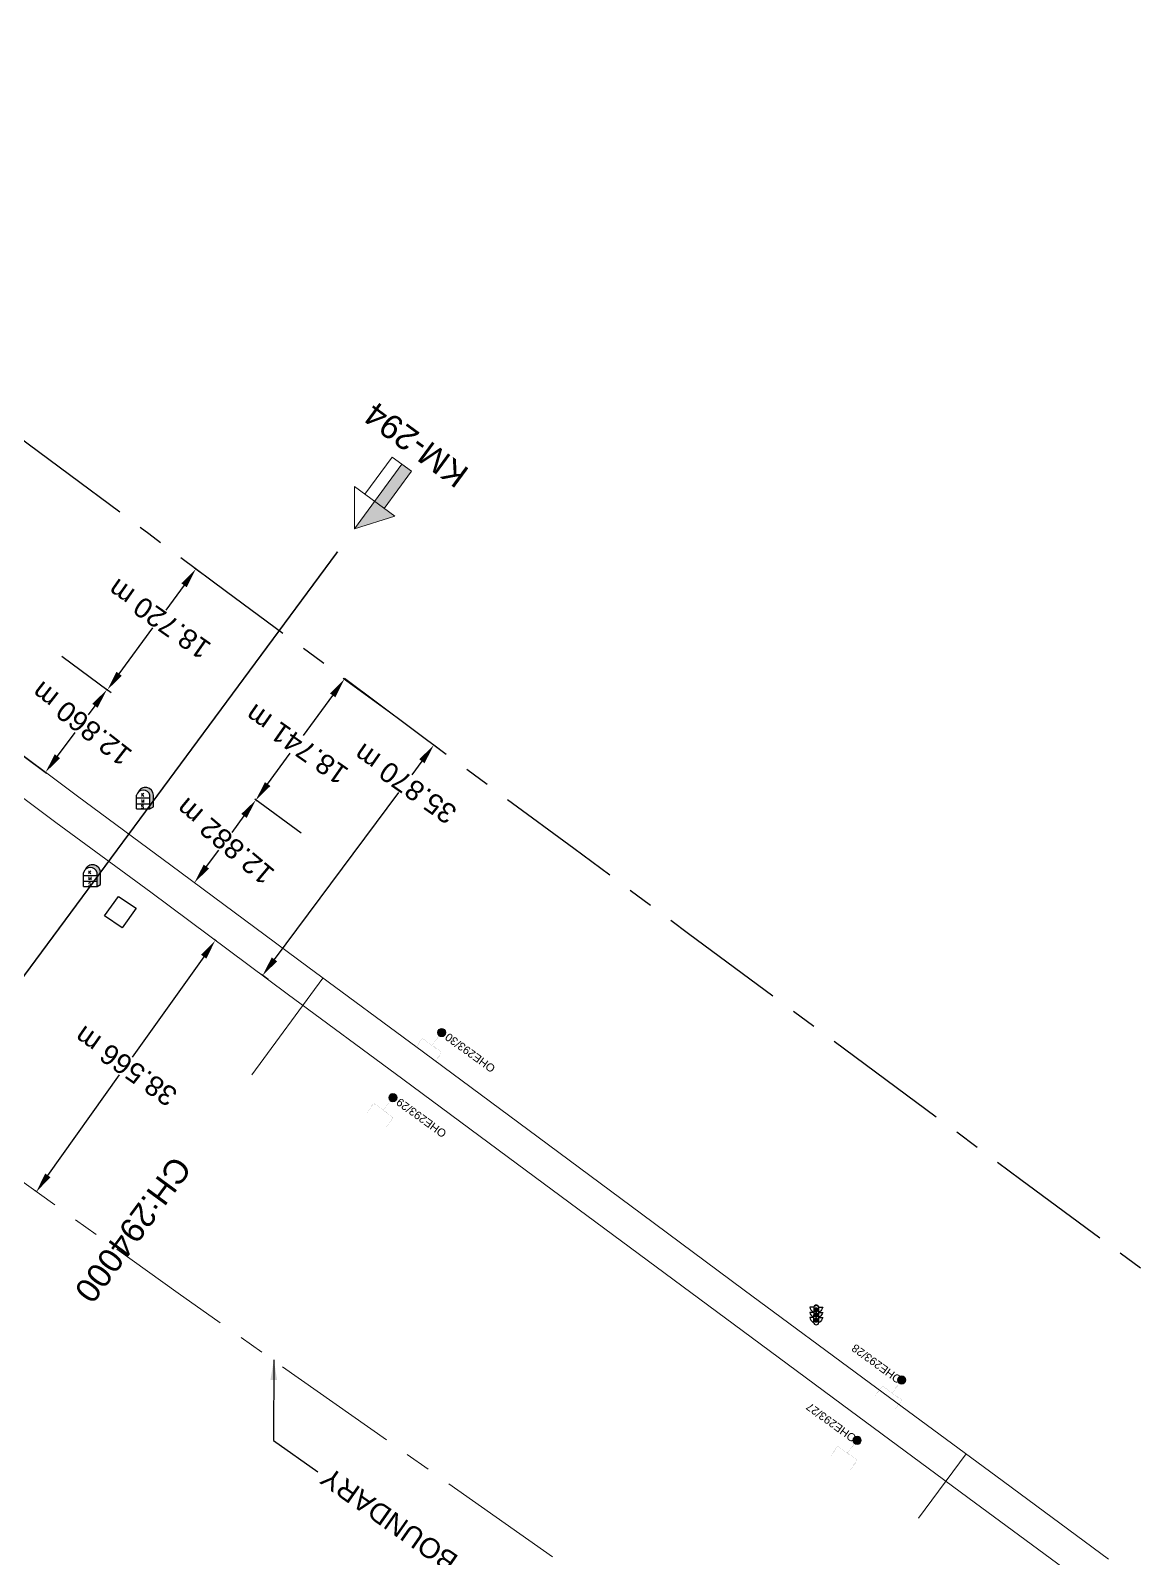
# Model space of a CAD drawing. Header units: metres. Extents: x 646303 to 662875, y 3366650 to 3378730.
# Drawn here: x 649610.1 to 649749.1, y 3376139.9 to 3376330.9 of the extents above; entities that cross this region are included whole.
import ezdxf
from ezdxf.enums import TextEntityAlignment as Align

# ---------------------------------------------------------------- set-up
doc = ezdxf.new("R2010")
doc.units = ezdxf.units.M
doc.header["$MEASUREMENT"] = 0
doc.header["$PDMODE"] = 3
doc.header["$PDSIZE"] = 0.5
doc.linetypes.add('CENTER', pattern=[50.8, 31.75, -6.35, 6.35, -6.35])
doc.linetypes.add('PHANTOM2', pattern=[1.25, 0.625, -0.125, 0.125, -0.125, 0.125, -0.125])
for name, color, linetype, lineweight in [('BOUNDARY DIMENTION', 10, 'Continuous', 0), ('Existing Chainage', 7, 'Continuous', 0), ('Existing IR Track', 143, 'Continuous', 0), ('Existing Railway Boundary', 7, 'CENTER', 0), ('KM STONE', 7, 'Continuous', 0), ('OHE MAST', 8, 'Continuous', 0), ('OHE MAST TEXT', 8, 'Continuous', 0)]:
    doc.layers.add(name, color=color, linetype=linetype, lineweight=lineweight)
for name, color, linetype in [('DFCC Boundary', 6, 'CENTER'), ('Dimension', 10, 'Continuous'), ('KILOMETER_STONE', 251, 'Continuous'), ('MATCH LINE', 7, 'Continuous'), ('SIGN_BOARD', 251, 'Continuous'), ('TROLLEY_STAND', 7, 'Continuous')]:
    doc.layers.add(name, color=color, linetype=linetype)
doc.styles.add('notes', font='romans.shx', dxfattribs={"height": 2})
doc.styles.get("Standard").update_dxf_attribs({"font": 'arial.ttf'})
doc.styles.add('Style-Arial', font='arial.ttf')
doc.dimstyles.new('DIM', dxfattribs={"dimtxt": 2.5, "dimasz": 2.5, "dimexe": 0.18, "dimexo": 0.0625, "dimgap": 0.09, "dimtad": 0, "dimtih": 1, "dimtoh": 1, "dimdec": 3, "dimzin": 0, "dimdsep": 46, "dimtxsty": 'Standard', "dimcen": 0.09, "dimadec": 0, "dimazin": 0, "dimtfac": 1, "dimtdec": 3, "dimtofl": 0, "dimtmove": 0, "dimatfit": 3, "dimfxl": 1, "dimtolj": 1, "dimtzin": 0, "dimarcsym": 0})
doc.dimstyles.new('ISO-25', dxfattribs={"dimtxt": 2.5, "dimasz": 2.5, "dimexe": 1.25, "dimexo": 0.625, "dimtad": 1, "dimtxsty": 'Standard', "dimcen": 2.5, "dimadec": 0, "dimazin": 0, "dimtfac": 1, "dimtmove": 0, "dimatfit": 3, "dimfxl": 1, "dimarcsym": 0})

# ---------------------------------------------------------------- blocks, each defined once
blk = doc.blocks.new('KMS')
blk.add_hatch(color=256).paths.add_polyline_path([(0.84, 1.71), (0.84, 0), (1.28, 0.25), (1.28, 1.71, 0.82134), (-0.65, 2.08, -0.601821)])
for points in [[(-0.84, 0), (-0.84, 1.71)], [(-0.84, 1.38), (0.84, 1.38)], [(-0.84, 0.64), (0.84, 0.64)], [(-0.84, 0), (0.84, 0)], [(0.84, 0), (0.84, 1.71)], [(0.84, 0), (1.28, 0.25)], [(1.28, 0.25), (1.28, 1.71)]]:
    blk.add_lwpolyline(points)
for centre, radius, start, end in [((0, 1.5), 0.867, 14.1462, 165.8538), ((0.28, 1.7), 1, 0.4859, 158.6661)]:
    blk.add_arc(centre, radius, start, end)
at = {"style": 'notes'}
for s, p in [('K', (-0.25, 1.58)), ('S', (-0.25, 0.09)), ('M', (-0.25, 0.81))]:
    blk.add_text(s, height=0.391, dxfattribs=at).set_placement(p)
blk = doc.blocks.new('SIG')
for color, points in [(1, [(-0.22, 0.42, 0.180295), (-0.01, 0.33, -0.00255), (0.01, 0.33, -0.00255), (0.02, 0.33, 0.180295), (0.23, 0.42, -0.002654), (0.25, 0.44, 0.184495), (0.33, 0.65, 1.000001), (-0.32, 0.65, 0.184495), (-0.24, 0.44, -0.002654)]), (2, [(0.23, -0.23, -0.002654), (0.25, -0.21, 0.184495), (0.33, 0.01, 1.000001), (-0.32, 0.01, 0.184495), (-0.24, -0.21, -0.002654), (-0.22, -0.23, 0.180295), (-0.01, -0.32, -0.00255), (0.01, -0.32, -0.00255), (0.02, -0.32, 0.180295)]), (3, [(0.23, -0.88, -0.002654), (0.25, -0.86, 0.184495), (0.33, -0.64, 1.000001), (-0.32, -0.64, 0.184495), (-0.24, -0.86, -0.002654), (-0.22, -0.88, 0.395599)])]:
    blk.add_hatch(color=color).paths.add_polyline_path(points)
for p, q in [((-0.31, 0.98), (-0.32, -0.9)), ((0.33, -0.9), (0.32, 0.98))]:
    blk.add_line(p, q)
for points in [[(-0.31, 0.98), (-0.81, 0.98, 0.198758), (-0.42, 0.41, 0.003814), (-0.31, 0.39, 0.003814)], [(-0.31, 0.33), (-0.81, 0.33, 0.198758), (-0.42, -0.23, 0.003727), (-0.32, -0.26, 0.003727)], [(0.32, 0.98), (0.82, 0.98, -0.198758), (0.44, 0.41, -0.003814), (0.32, 0.39, -0.003814)], [(0.32, 0.33), (0.82, 0.33, -0.198758), (0.44, -0.23, -0.003727), (0.33, -0.26, -0.003727)], [(-0.32, -0.32), (-0.81, -0.32, 0.198758), (-0.42, -0.88, 0.003639), (-0.32, -0.9)], [(0.33, -0.32), (0.82, -0.32, -0.198758), (0.44, -0.88, -0.003639), (0.33, -0.9)]]:
    blk.add_lwpolyline(points, format="xyb")
for centre, radius, start, end in [((0.01, 0.91), 0.324, 12.4049, 167.5951), ((0.01, 0.81), 0.357, 27.7578, 152.2422), ((0.01, -0.9), 0.324, 181.4572, 358.5428)]:
    blk.add_arc(centre, radius, start, end)
blk = doc.blocks.new('OHE MAST')
h = blk.add_hatch(color=256)
edge = h.paths.add_edge_path()
edge.add_arc((0, 0), 0.514, 0, 360)
at = {"const_width": 0.01, "flags": 128}
for points in [[(1.5, 3.5), (1.5, 2), (-1.5, 2), (-1.5, 3.5)], [(0, 2), (0, 0)]]:
    blk.add_lwpolyline(points, dxfattribs=at)
blk.add_circle((0, 0), 0.514)
blk = doc.blocks.new('KM POST PLAN')
at = {"extrusion": (0, 0, -1)}
h = blk.add_hatch(color=256, dxfattribs=at)
h.paths.add_polyline_path([(0, -20), (0, -8.47), (3, -8.47), (3, -20)])
h.paths.add_polyline_path([(0, -8.47), (0, 0), (6.25, -8.47), (3, -8.47)], flags=16)
at = {"flags": 128}
for points in [[(0, 0), (-6.25, -8.47), (6.25, -8.47)], [(0, 0), (0, -20)], [(0, 0), (6.25, -8.47)], [(3, -8.47), (3, -20), (-3, -20), (-3, -8.47)]]:
    blk.add_lwpolyline(points, dxfattribs=at)
at = {"style": 'Style-Arial'}
blk.add_attdef('KM-POST', text='', height=6, dxfattribs=at).set_placement((0, -26, -263.95), align=Align.MIDDLE_CENTER)
blk = doc.blocks.new('*D1703')
at = {"layer": 'Defpoints', "color": 0, "transparency": 16777216}
for p in [(649638.26, 3376234.79), (649630.57, 3376224.45), (649630.62, 3376224.42)]:
    blk.add_point(p, dxfattribs=at)
at = {"layer": 'Dimension', "color": 0, "lineweight": -2, "transparency": 16777216}
for p, q in [((649638.31, 3376234.75), (649638.45, 3376234.65)), ((649636.81, 3376232.75), (649635.28, 3376230.68)), ((649632.11, 3376226.42), (649633.65, 3376228.49)), ((649630.62, 3376224.42), (649630.77, 3376224.31))]:
    blk.add_line(p, q, dxfattribs=at)
at = {"layer": 'Dimension', "color": 0, "transparency": 16777216}
for points in [[(649636.48, 3376233), (649637.15, 3376232.5), (649638.31, 3376234.75)], [(649631.78, 3376226.67), (649632.45, 3376226.17), (649630.62, 3376224.42)]]:
    blk.add_solid(points, dxfattribs=at)
at = {"layer": 'Dimension', "color": 0, "lineweight": 0, "transparency": 16777216, "insert": (649634.46, 3376229.58), "char_height": 2.5, "attachment_point": 5, "rotation": 140}
blk.add_mtext('\\A1;12.882 m', dxfattribs=at)
blk = doc.blocks.new('*D1704')
at = {"layer": 'Defpoints', "color": 0, "transparency": 16777216}
for p in [(649614, 3376252.74), (649606.33, 3376242.42), (649612.01, 3376238.2)]:
    blk.add_point(p, dxfattribs=at)
at = {"layer": 'Dimension', "color": 0, "lineweight": -2, "transparency": 16777216}
for p, q in [((649614.05, 3376252.7), (649619.82, 3376248.42)), ((649618.19, 3376246.52), (649617.34, 3376245.38)), ((649613.5, 3376240.21), (649615.71, 3376243.18)), ((649606.38, 3376242.38), (649612.15, 3376238.09))]:
    blk.add_line(p, q, dxfattribs=at)
at = {"layer": 'Dimension', "color": 0, "transparency": 16777216}
for points in [[(649617.85, 3376246.77), (649618.52, 3376246.27), (649619.68, 3376248.53)], [(649613.16, 3376240.46), (649613.83, 3376239.96), (649612.01, 3376238.2)]]:
    blk.add_solid(points, dxfattribs=at)
at = {"layer": 'Dimension', "color": 0, "lineweight": 0, "transparency": 16777216, "insert": (649616.53, 3376244.28), "char_height": 2.5, "attachment_point": 5, "rotation": 142}
blk.add_mtext('\\A1;12.860 m', dxfattribs=at)
blk = doc.blocks.new('*D1464')
at = {"layer": 'Defpoints', "color": 0, "linetype": 'Continuous', "ltscale": 0.5, "transparency": 16777216}
for p in [(646822.29, 3378343.55), (646822.96, 3378343.05), (646801.34, 3378313.85)]:
    blk.add_point(p, dxfattribs=at)
at = {"layer": 'Defpoints', "color": 0, "linetype": 'ByBlock', "ltscale": 0.5, "transparency": 16777216}
for p in [(654002.9, 3372980.5), (653985.18, 3372960.98), (653986.45, 3372959.97)]:
    blk.add_point(p, dxfattribs=at)
at = {"layer": 'DFCC Boundary', "color": 0, "linetype": 'Continuous', "lineweight": -2, "ltscale": 0.5, "transparency": 16777216}
for p, q in [((646822.91, 3378343.08), (646822.15, 3378343.65)), ((646820.8, 3378341.54), (646807.23, 3378323.22)), ((646802.15, 3378316.36), (646805.6, 3378321.02)), ((646801.29, 3378313.89), (646800.52, 3378314.46))]:
    blk.add_line(p, q, dxfattribs=at)
at = {"layer": 'DFCC Boundary', "color": 0, "linetype": 'Continuous', "ltscale": 0.5, "transparency": 16777216}
for points in [[(646820.47, 3378341.78), (646821.14, 3378341.29), (646822.29, 3378343.55)], [(646801.82, 3378316.61), (646802.49, 3378316.11), (646800.66, 3378314.35)]]:
    blk.add_solid(points, dxfattribs=at)
at = {"layer": 'Existing Railway Boundary', "color": 0, "linetype": 'ByBlock', "lineweight": -2, "ltscale": 0.5, "transparency": 16777216}
for p, q in [((654002.85, 3372980.54), (654001.49, 3372981.63)), ((654000.07, 3372979.56), (653990.41, 3372967.51)), ((653986.74, 3372962.93), (653988.7, 3372965.37)), ((653986.4, 3372960), (653985.04, 3372961.09))]:
    blk.add_line(p, q, dxfattribs=at)
at = {"layer": 'Existing Railway Boundary', "color": 0, "linetype": 'ByBlock', "ltscale": 0.5, "transparency": 16777216}
for points in [[(653999.74, 3372979.82), (654000.39, 3372979.3), (654001.63, 3372981.51)], [(653986.42, 3372963.19), (653987.07, 3372962.67), (653985.18, 3372960.98)]]:
    blk.add_solid(points, dxfattribs=at)
at = {"layer": 'DFCC Boundary', "color": 0, "linetype": 'Continuous', "ltscale": 0.5, "transparency": 16777216, "insert": (646805.93, 3378322.46), "char_height": 2.5, "attachment_point": 5, "rotation": 145}
blk.add_mtext('\\A1;36.332 m', dxfattribs=at)
at = {"layer": 'Existing Railway Boundary', "color": 0, "linetype": 'ByBlock', "ltscale": 0.5, "transparency": 16777216, "insert": (653989.55, 3372966.44), "char_height": 2.5, "attachment_point": 5, "rotation": 145}
blk.add_mtext('\\A1;26.310 m', dxfattribs=at)
blk = doc.blocks.new('*D1465')
at = {"layer": 'Defpoints', "color": 0, "linetype": 'Continuous', "ltscale": 0.5, "transparency": 16777216}
for p in [(646559.11, 3378538.64), (646562.41, 3378536.19), (646540.78, 3378507)]:
    blk.add_point(p, dxfattribs=at)
at = {"layer": 'Defpoints', "color": 0, "linetype": 'ByBlock', "ltscale": 0.5, "transparency": 16777216}
for p in [(653699.7, 3373214.41), (653683.39, 3373195.06), (653684.37, 3373194.32)]:
    blk.add_point(p, dxfattribs=at)
at = {"layer": 'DFCC Boundary', "color": 0, "linetype": 'Continuous', "lineweight": -2, "ltscale": 0.5, "transparency": 16777216}
for p, q in [((646562.36, 3378536.23), (646558.96, 3378538.75)), ((646557.62, 3378536.63), (646556.71, 3378535.41)), ((646538.97, 3378511.46), (646555.08, 3378533.21)), ((646540.73, 3378507.04), (646537.33, 3378509.56))]:
    blk.add_line(p, q, dxfattribs=at)
at = {"layer": 'DFCC Boundary', "color": 0, "linetype": 'Continuous', "ltscale": 0.5, "transparency": 16777216}
for points in [[(646557.28, 3378536.88), (646557.95, 3378536.38), (646559.11, 3378538.64)], [(646538.63, 3378511.7), (646539.3, 3378511.21), (646537.48, 3378509.45)]]:
    blk.add_solid(points, dxfattribs=at)
at = {"layer": 'Existing Railway Boundary', "color": 0, "linetype": 'ByBlock', "lineweight": -2, "ltscale": 0.5, "transparency": 16777216}
for p, q in [((653699.65, 3373214.45), (653698.58, 3373215.26)), ((653697.21, 3373213.16), (653684.91, 3373197.05)), ((653684.32, 3373194.36), (653683.25, 3373195.17))]:
    blk.add_line(p, q, dxfattribs=at)
at = {"layer": 'Existing Railway Boundary', "color": 0, "linetype": 'ByBlock', "ltscale": 0.5, "transparency": 16777216}
for points in [[(653696.88, 3373213.42), (653697.54, 3373212.91), (653698.73, 3373215.15)], [(653684.58, 3373197.3), (653685.24, 3373196.8), (653683.39, 3373195.06)]]:
    blk.add_solid(points, dxfattribs=at)
at = {"layer": 'DFCC Boundary', "color": 0, "linetype": 'Continuous', "ltscale": 0.5, "transparency": 16777216, "insert": (646555.9, 3378534.31), "char_height": 2.5, "attachment_point": 5, "rotation": 145}
blk.add_mtext('\\A1;36.332 m', dxfattribs=at)
at = {"layer": 'Existing Railway Boundary', "color": 0, "linetype": 'ByBlock', "ltscale": 0.5, "transparency": 16777216, "insert": (653690.13, 3373208.45), "char_height": 2.5, "attachment_point": 5, "rotation": 145}
blk.add_mtext('\\A1;25.271 m', dxfattribs=at)
blk = doc.blocks.new('*D1477')
at = {"layer": 'Defpoints', "color": 0, "linetype": 'ByBlock', "ltscale": 0.5, "transparency": 16777216}
for p in [(649633.39, 3376217.09), (649610.86, 3376185.78), (649611.01, 3376185.67)]:
    blk.add_point(p, dxfattribs=at)
at = {"layer": 'Existing Railway Boundary', "color": 0, "linetype": 'ByBlock', "lineweight": -2, "ltscale": 0.5, "transparency": 16777216}
for p, q in [((649633.33, 3376217.12), (649633.08, 3376217.3)), ((649631.78, 3376215.16), (649622.83, 3376202.61)), ((649612.31, 3376187.82), (649621.25, 3376200.38)), ((649610.96, 3376185.71), (649610.71, 3376185.89))]:
    blk.add_line(p, q, dxfattribs=at)
at = {"layer": 'Existing Railway Boundary', "color": 0, "linetype": 'ByBlock', "ltscale": 0.5, "transparency": 16777216}
for points in [[(649631.44, 3376215.4), (649632.12, 3376214.92), (649633.23, 3376217.2)], [(649611.97, 3376188.06), (649612.64, 3376187.58), (649610.86, 3376185.78)]]:
    blk.add_solid(points, dxfattribs=at)
at = {"layer": 'Existing Railway Boundary', "color": 0, "linetype": 'ByBlock', "ltscale": 0.5, "transparency": 16777216, "insert": (649622.04, 3376201.49), "char_height": 2.5, "attachment_point": 5, "rotation": 145}
blk.add_mtext('\\A1;38.566 m', dxfattribs=at)
blk = doc.blocks.new('*D1460')
at = {"layer": 'BOUNDARY DIMENTION', "color": 0, "lineweight": -2, "transparency": 16777216}
for p, q in [((652958.85, 3373837.35), (652958.94, 3373837.28)), ((652957.29, 3373835.39), (652955.58, 3373833.12)), ((652947.52, 3373822.43), (652953.93, 3373830.93)), ((652946.06, 3373820.39), (652946.16, 3373820.32))]:
    blk.add_line(p, q, dxfattribs=at)
at = {"layer": 'BOUNDARY DIMENTION', "color": 0, "transparency": 16777216}
for points in [[(652956.96, 3373835.64), (652957.63, 3373835.14), (652958.8, 3373837.39)], [(652947.19, 3373822.68), (652947.85, 3373822.18), (652946.01, 3373820.43)]]:
    blk.add_solid(points, dxfattribs=at)
at = {"layer": 'Defpoints', "color": 0, "linetype": 'Continuous', "ltscale": 0.5, "transparency": 16777216}
for p in [(647606.06, 3377761.78), (647606.78, 3377761.25), (647585.65, 3377732.73)]:
    blk.add_point(p, dxfattribs=at)
at = {"layer": 'Defpoints', "color": 0, "transparency": 16777216}
for p in [(652958.8, 3373837.39), (652958.8, 3373837.39), (652946.01, 3373820.43)]:
    blk.add_point(p, dxfattribs=at)
at = {"layer": 'DFCC Boundary', "color": 0, "linetype": 'Continuous', "lineweight": -2, "ltscale": 0.5, "transparency": 16777216}
for p, q in [((647606.73, 3377761.28), (647605.92, 3377761.89)), ((647604.57, 3377759.77), (647602.41, 3377756.85)), ((647586.42, 3377735.27), (647600.78, 3377754.65)), ((647585.6, 3377732.77), (647584.79, 3377733.37))]:
    blk.add_line(p, q, dxfattribs=at)
at = {"layer": 'DFCC Boundary', "color": 0, "linetype": 'Continuous', "ltscale": 0.5, "transparency": 16777216}
for points in [[(647604.24, 3377760.02), (647604.91, 3377759.52), (647606.06, 3377761.78)], [(647586.08, 3377735.52), (647586.75, 3377735.03), (647584.93, 3377733.27)]]:
    blk.add_solid(points, dxfattribs=at)
at = {"layer": 'BOUNDARY DIMENTION', "color": 0, "transparency": 16777216, "insert": (652954.75, 3373832.02), "char_height": 2.5, "attachment_point": 5, "rotation": 145}
blk.add_mtext('\\A1;21.237 m', dxfattribs=at)
at = {"layer": 'DFCC Boundary', "color": 0, "linetype": 'Continuous', "ltscale": 0.5, "transparency": 16777216, "insert": (647601.59, 3377755.75), "char_height": 2.5, "attachment_point": 5, "rotation": 145}
blk.add_mtext('\\A1;35.491 m', dxfattribs=at)
blk = doc.blocks.new('*D1461')
at = {"layer": 'BOUNDARY DIMENTION', "color": 0, "lineweight": -2, "transparency": 16777216}
for p, q in [((662244.85, 3367095.44), (662244.16, 3367095.87)), ((662242.98, 3367093.66), (662239.54, 3367088.19)), ((662233.82, 3367079.1), (662238.08, 3367085.88)), ((662233.03, 3367076.64), (662232.33, 3367077.07))]:
    blk.add_line(p, q, dxfattribs=at)
at = {"layer": 'BOUNDARY DIMENTION', "color": 0, "transparency": 16777216}
for points in [[(662242.62, 3367093.88), (662243.33, 3367093.44), (662244.31, 3367095.78)], [(662233.46, 3367079.32), (662234.17, 3367078.87), (662232.49, 3367076.98)]]:
    blk.add_solid(points, dxfattribs=at)
at = {"layer": 'Defpoints', "color": 0, "linetype": 'Continuous', "ltscale": 0.5, "transparency": 16777216}
for p in [(647418.1, 3377902.15), (647420.31, 3377900.52), (647398.68, 3377871.33)]:
    blk.add_point(p, dxfattribs=at)
at = {"layer": 'Defpoints', "color": 0, "transparency": 16777216}
for p in [(662244.31, 3367095.78), (662244.9, 3367095.41), (662233.08, 3367076.61)]:
    blk.add_point(p, dxfattribs=at)
at = {"layer": 'DFCC Boundary', "color": 0, "linetype": 'Continuous', "lineweight": -2, "ltscale": 0.5, "transparency": 16777216}
for p, q in [((647420.26, 3377900.55), (647417.96, 3377902.26)), ((647416.61, 3377900.14), (647413.17, 3377895.5)), ((647397.96, 3377874.97), (647411.54, 3377893.3)), ((647398.63, 3377871.36), (647396.32, 3377873.07))]:
    blk.add_line(p, q, dxfattribs=at)
at = {"layer": 'DFCC Boundary', "color": 0, "linetype": 'Continuous', "ltscale": 0.5, "transparency": 16777216}
for points in [[(647416.28, 3377900.39), (647416.95, 3377899.9), (647418.1, 3377902.15)], [(647397.62, 3377875.22), (647398.29, 3377874.72), (647396.47, 3377872.96)]]:
    blk.add_solid(points, dxfattribs=at)
at = {"layer": 'BOUNDARY DIMENTION', "color": 0, "transparency": 16777216, "insert": (662238.81, 3367087.03), "char_height": 2.5, "attachment_point": 5, "rotation": 145}
blk.add_mtext('\\A1;22.208 m', dxfattribs=at)
at = {"layer": 'DFCC Boundary', "color": 0, "linetype": 'Continuous', "ltscale": 0.5, "transparency": 16777216, "insert": (647412.36, 3377894.4), "char_height": 2.5, "attachment_point": 5, "rotation": 145}
blk.add_mtext('\\A1;36.332 m', dxfattribs=at)
blk = doc.blocks.new('*D1462')
at = {"layer": 'BOUNDARY DIMENTION', "color": 0, "lineweight": -2, "transparency": 16777216}
for p, q in [((662551.8, 3366887.49), (662550.44, 3366888.48)), ((662549.11, 3366886.35), (662541.43, 3366875.79)), ((662534.84, 3366866.73), (662539.82, 3366873.58)), ((662534.58, 3366863.83), (662533.22, 3366864.82))]:
    blk.add_line(p, q, dxfattribs=at)
at = {"layer": 'BOUNDARY DIMENTION', "color": 0, "transparency": 16777216}
for points in [[(662548.78, 3366886.6), (662549.45, 3366886.11), (662550.58, 3366888.38)], [(662534.5, 3366866.98), (662535.18, 3366866.49), (662533.37, 3366864.71)]]:
    blk.add_solid(points, dxfattribs=at)
at = {"layer": 'Defpoints', "color": 0, "linetype": 'Continuous', "ltscale": 0.5, "transparency": 16777216}
for p in [(647247.45, 3378028.49), (647249.19, 3378027.21), (647225.93, 3377999.21)]:
    blk.add_point(p, dxfattribs=at)
at = {"layer": 'Defpoints', "color": 0, "transparency": 16777216}
for p in [(662551.85, 3366887.45), (662533.37, 3366864.71), (662534.63, 3366863.79)]:
    blk.add_point(p, dxfattribs=at)
at = {"layer": 'DFCC Boundary', "color": 0, "linetype": 'Continuous', "lineweight": -2, "ltscale": 0.5, "transparency": 16777216}
for p, q in [((647247.5, 3378028.45), (647249.34, 3378027.1)), ((647247.71, 3378025.19), (647242.02, 3378017.45)), ((647229.16, 3377999.94), (647240.4, 3378015.24)), ((647225.98, 3377999.17), (647227.82, 3377997.82))]:
    blk.add_line(p, q, dxfattribs=at)
at = {"layer": 'DFCC Boundary', "color": 0, "linetype": 'Continuous', "ltscale": 0.5, "transparency": 16777216}
for points in [[(647247.37, 3378025.44), (647248.05, 3378024.94), (647249.19, 3378027.21)], [(647228.82, 3378000.19), (647229.49, 3377999.7), (647227.68, 3377997.93)]]:
    blk.add_solid(points, dxfattribs=at)
at = {"layer": 'BOUNDARY DIMENTION', "color": 0, "transparency": 16777216, "insert": (662540.62, 3366874.68), "char_height": 2.5, "attachment_point": 5, "rotation": 145}
blk.add_mtext('\\A1;29.264 m', dxfattribs=at)
at = {"layer": 'DFCC Boundary', "color": 0, "linetype": 'Continuous', "ltscale": 0.5, "transparency": 16777216, "insert": (647241.21, 3378016.35), "char_height": 2.5, "attachment_point": 5, "rotation": 145}
blk.add_mtext('\\A1;36.332 m', dxfattribs=at)
blk = doc.blocks.new('*D1463')
at = {"layer": 'BOUNDARY DIMENTION', "color": 0, "lineweight": -2, "transparency": 16777216}
for p, q in [((662172.51, 3367140.93), (662173.68, 3367140.19)), ((662172.2, 3367138.17), (662169.01, 3367133.1)), ((662164.89, 3367126.55), (662167.55, 3367130.78)), ((662162.55, 3367125.07), (662163.71, 3367124.34))]:
    blk.add_line(p, q, dxfattribs=at)
at = {"layer": 'BOUNDARY DIMENTION', "color": 0, "transparency": 16777216}
for points in [[(662171.85, 3367138.39), (662172.55, 3367137.95), (662173.53, 3367140.29)], [(662164.54, 3367126.77), (662165.24, 3367126.33), (662163.56, 3367124.44)]]:
    blk.add_solid(points, dxfattribs=at)
at = {"layer": 'Defpoints', "color": 0, "linetype": 'Continuous', "ltscale": 0.5, "transparency": 16777216}
for p in [(647211.24, 3378055.28), (647211.52, 3378055.08), (647189.88, 3378025.9)]:
    blk.add_point(p, dxfattribs=at)
at = {"layer": 'Defpoints', "color": 0, "transparency": 16777216}
for p in [(662172.46, 3367140.96), (662173.53, 3367140.29), (662162.49, 3367125.11)]:
    blk.add_point(p, dxfattribs=at)
at = {"layer": 'DFCC Boundary', "color": 0, "linetype": 'Continuous', "lineweight": -2, "ltscale": 0.5, "transparency": 16777216}
for p, q in [((647211.47, 3378055.12), (647211.1, 3378055.39)), ((647209.75, 3378053.28), (647208.18, 3378051.16)), ((647191.09, 3378028.11), (647206.55, 3378048.96)), ((647189.83, 3378025.93), (647189.46, 3378026.21))]:
    blk.add_line(p, q, dxfattribs=at)
at = {"layer": 'DFCC Boundary', "color": 0, "linetype": 'Continuous', "ltscale": 0.5, "transparency": 16777216}
for points in [[(647209.42, 3378053.52), (647210.09, 3378053.03), (647211.24, 3378055.28)], [(647190.76, 3378028.36), (647191.43, 3378027.86), (647189.6, 3378026.1)]]:
    blk.add_solid(points, dxfattribs=at)
at = {"layer": 'BOUNDARY DIMENTION', "color": 0, "transparency": 16777216, "insert": (662168.28, 3367131.94), "char_height": 2.5, "attachment_point": 5, "rotation": 145}
blk.add_mtext('\\A1;18.726 m', dxfattribs=at)
at = {"layer": 'DFCC Boundary', "color": 0, "linetype": 'Continuous', "ltscale": 0.5, "transparency": 16777216, "insert": (647207.37, 3378050.06), "char_height": 2.5, "attachment_point": 5, "rotation": 145}
blk.add_mtext('\\A1;36.332 m', dxfattribs=at)
blk = doc.blocks.new('*D1540')
at = {"layer": 'BOUNDARY DIMENTION', "color": 0, "lineweight": -2, "transparency": 16777216}
for p, q in [((649655.02, 3376245.7), (649649.22, 3376249.94)), ((649647.89, 3376247.82), (649644.21, 3376242.8)), ((649639.77, 3376236.74), (649642.6, 3376240.59)), ((649643.94, 3376230.58), (649638.15, 3376234.83))]:
    blk.add_line(p, q, dxfattribs=at)
at = {"layer": 'BOUNDARY DIMENTION', "color": 0, "transparency": 16777216}
for points in [[(649647.56, 3376248.07), (649648.23, 3376247.58), (649649.37, 3376249.84)], [(649639.43, 3376236.98), (649640.11, 3376236.49), (649638.29, 3376234.72)]]:
    blk.add_solid(points, dxfattribs=at)
at = {"layer": 'Defpoints', "color": 0, "transparency": 16777216}
for p in [(649649.37, 3376249.84), (649655.07, 3376245.66), (649643.99, 3376230.54)]:
    blk.add_point(p, dxfattribs=at)
at = {"layer": 'BOUNDARY DIMENTION', "color": 0, "transparency": 16777216, "insert": (649643.4, 3376241.7), "char_height": 2.5, "attachment_point": 5, "rotation": 145}
blk.add_mtext('\\A1;18.741 m', dxfattribs=at)
blk = doc.blocks.new('*D1868')
at = {"layer": 'BOUNDARY DIMENTION', "color": 0, "lineweight": -2, "transparency": 16777216}
for p, q in [((649631.29, 3376263.23), (649630.65, 3376263.7)), ((649629.32, 3376261.58), (649627.04, 3376258.47)), ((649621.21, 3376250.51), (649625.43, 3376256.26)), ((649620.23, 3376248.13), (649619.59, 3376248.6))]:
    blk.add_line(p, q, dxfattribs=at)
at = {"layer": 'BOUNDARY DIMENTION', "color": 0, "transparency": 16777216}
for points in [[(649628.99, 3376261.83), (649629.66, 3376261.33), (649630.8, 3376263.6)], [(649620.88, 3376250.76), (649621.55, 3376250.27), (649619.73, 3376248.5)]]:
    blk.add_solid(points, dxfattribs=at)
at = {"layer": 'Defpoints', "color": 0, "transparency": 16777216}
for p in [(649630.8, 3376263.6), (649631.34, 3376263.2), (649620.28, 3376248.1)]:
    blk.add_point(p, dxfattribs=at)
at = {"layer": 'BOUNDARY DIMENTION', "color": 0, "transparency": 16777216, "insert": (649626.23, 3376257.36), "char_height": 2.5, "attachment_point": 5, "rotation": 145}
blk.add_mtext('\\A1;18.720 m', dxfattribs=at)
blk = doc.blocks.new('*D1815')
at = {"layer": 'Defpoints', "color": 0, "linetype": 'Continuous', "ltscale": 0.5, "transparency": 16777216}
for p in [(649660.54, 3376241.59), (649661.27, 3376241.05), (649639.87, 3376212.27)]:
    blk.add_point(p, dxfattribs=at)
at = {"layer": 'DFCC Boundary', "color": 0, "linetype": 'Continuous', "lineweight": -2, "ltscale": 0.5, "transparency": 16777216}
for p, q in [((649661.22, 3376241.09), (649660.39, 3376241.7)), ((649659.05, 3376239.59), (649657.78, 3376237.88)), ((649640.63, 3376214.82), (649656.15, 3376235.69)), ((649639.82, 3376212.3), (649638.99, 3376212.92))]:
    blk.add_line(p, q, dxfattribs=at)
at = {"layer": 'DFCC Boundary', "color": 0, "linetype": 'Continuous', "ltscale": 0.5, "transparency": 16777216}
for points in [[(649658.71, 3376239.84), (649659.38, 3376239.34), (649660.54, 3376241.59)], [(649640.29, 3376215.07), (649640.96, 3376214.57), (649639.13, 3376212.81)]]:
    blk.add_solid(points, dxfattribs=at)
at = {"layer": 'DFCC Boundary', "color": 0, "linetype": 'Continuous', "ltscale": 0.5, "transparency": 16777216, "insert": (649656.96, 3376236.78), "char_height": 2.5, "attachment_point": 5, "rotation": 145}
blk.add_mtext('\\A1;35.870 m', dxfattribs=at)

msp = doc.modelspace()

# ---------------------------------------------------------------- linework, layer by layer
at = {"layer": 'DFCC Boundary', "ltscale": 0.5, "flags": 128}
msp.add_lwpolyline([(655695.597, 3371812.1897), (655640.8822, 3371912.823), (655580.0449, 3371996.7158), (655509.7792, 3372062.0857), (655426.9534, 3372113.9756), (655342.6069, 3372167.9462), (655257.8854, 3372221.2222), (655173.2688, 3372275.363), (655087.3459, 3372327.2788), (655002.8598, 3372380.6107), (654914.5097, 3372429.9473), (654741.1355, 3372529.4419), (654650.033, 3372576.4159), (654568.6995, 3372626.155), (654571.9877, 3372630.6369), (654391.4686, 3372756.327), (654377.1337, 3372736.8494), (654004.4289, 3373016.6995), (654007.7887, 3373020.6424), (653690.5739, 3373253.6486), (653690.5425, 3373253.6059), (653433.8132, 3373453.1485), (653440.7668, 3373462.5592), (653208.8394, 3373636.5534), (653216.1698, 3373646.5105), (653142.1983, 3373700.8896), (653053.6963, 3373771.1122), (652994.4341, 3373810.5255), (652929.3691, 3373859.5713), (652860.9168, 3373902.1103), (652749.6028, 3373984.4705), (652631.2396, 3374070.7175), (652636.2281, 3374078.1704), (652537.912, 3374145.7283), (652392.904, 3374241.2711), (652388.7719, 3374235.6812), (652308.569, 3374304.8076), (652315.9256, 3374314.7669), (652103.9815, 3374448.7876), (652083.1937, 3374464.1943), (652072.7494, 3374471.9329), (652052.3219, 3374487.0684), (652038.1897, 3374497.5387), (652024.0173, 3374508.0388), (652009.8347, 3374518.5254), (651995.6683, 3374529), (651981.7515, 3374539.2836), (651967.8828, 3374549.5317), (651954.6903, 3374559.2866), (651941.4997, 3374569.04), (651923.9377, 3374582.0168), (651906.3215, 3374595.0337), (651892.0868, 3374605.5547), (651877.7985, 3374616.1153), (651861.6288, 3374628.0564), (651845.5071, 3374639.9619), (651829.5757, 3374651.7544), (651824.7911, 3374655.296), (651813.6747, 3374663.5244), (651797.4592, 3374675.4968), (651792.6217, 3374679.0685), (651809.3453, 3374701.6999), (651798.0335, 3374710.0518), (651782.3495, 3374721.6444), (651766.6655, 3374733.2369), (651750.5163, 3374745.1875), (651734.3118, 3374757.179), (651717.3274, 3374769.6994), (651700.4625, 3374782.1317), (651684.6001, 3374793.8578), (651668.5938, 3374805.6902), (651652.6806, 3374817.4203), (651636.8173, 3374829.1137), (651620.9269, 3374840.8662), (651604.9647, 3374852.6718), (651588.7459, 3374864.6312), (651572.5882, 3374876.5455), (651556.6943, 3374888.2868), (651540.8409, 3374899.9983), (651524.5553, 3374912.0488), (651508.2568, 3374924.109), (651492.7938, 3374935.5157), (651477.3997, 3374946.8715), (651461.3291, 3374958.7436), (651445.2311, 3374970.6359), (651429.3555, 3374982.3615), (651413.4375, 3374994.1184), (651396.6322, 3375006.522), (651379.7761, 3375018.963), (651363.6644, 3375030.8565), (651352.7728, 3375038.8965), (651331.6522, 3375054.4784), (651315.7738, 3375066.1947), (651299.7306, 3375078.0412), (651283.6239, 3375089.9346), (651273.9044, 3375097.1057), (651264.2377, 3375104.2378), (651243.4187, 3375119.6324), (651222.5077, 3375135.095), (651201.5462, 3375150.5784), (651180.4926, 3375166.1298), (651161.7365, 3375179.9701), (651143.0969, 3375193.7244), (651126.6442, 3375205.9373), (651110.0563, 3375218.2505), (651088.7204, 3375233.9244), (651067.5473, 3375249.4788), (651049.4448, 3375262.8672), (651031.0656, 3375276.4601), (651013.3004, 3375289.5618), (650995.6557, 3375302.5748), (650975.556, 3375317.4171), (650955.4878, 3375332.2363), (650948.8014, 3375337.1771), (650951.4372, 3375340.7501), (650937.0874, 3375351.3535), (650916.0918, 3375366.8677), (650897.9224, 3375380.2929), (650879.805, 3375393.6796), (650866.8386, 3375403.2309), (650853.9116, 3375412.7532), (650835.5886, 3375426.289), (650817.2946, 3375439.8035), (650797.968, 3375454.1206), (650778.7222, 3375468.3781), (650760.7655, 3375481.6337), (650742.8011, 3375494.8949), (650723.0807, 3375509.4255), (650703.3693, 3375523.9495), (650688.6613, 3375534.8372), (650673.8463, 3375545.804), (650653.7938, 3375560.6295), (650633.6894, 3375575.4932), (650612.6421, 3375591.0542), (650592.0153, 3375606.3042), (650570.0328, 3375622.5591), (650548.5001, 3375638.4814), (650530.5234, 3375651.793), (650512.3606, 3375665.2423), (650494.7465, 3375678.2665), (650476.9008, 3375691.462), (650459.2976, 3375704.4721), (650441.3132, 3375717.7633), (650427.1261, 3375728.1319), (650413.8099, 3375737.864), (650402.677, 3375746.2697), (650389.8486, 3375755.6668), (650377.7322, 3375764.5425), (650360.7275, 3375777.1141), (650343.7744, 3375789.6482), (650325.0342, 3375803.5254), (650306.3109, 3375817.39), (650287.6225, 3375831.2124), (650268.717, 3375845.1957), (650250.337, 3375858.8009), (650231.8256, 3375872.5033), (650215.4559, 3375884.6355), (650199.261, 3375896.6381), (650189.9351, 3375903.5429), (650184.6476, 3375907.4517), (650170.3331, 3375918.0338), (650153.2211, 3375930.7288), (650135.9365, 3375943.5518), (650119.2313, 3375955.9159), (650102.3769, 3375968.3905), (650085.2738, 3375981.0461), (650068.2078, 3375993.6742), (650052.7787, 3376005.1011), (650037.4384, 3376016.4621), (650022.1728, 3376027.766), (650006.9632, 3376039.0283), (649974.7512, 3376062.8762), (649961.4537, 3376072.7117), (649948.2091, 3376082.508), (649944.476, 3376085.2722), (649918.728, 3376050.5341), (649909.4316, 3376057.4177), (649896.4092, 3376067.0604), (649893.7832, 3376069.0128), (649891.1645, 3376070.9437), (649888.4639, 3376072.9569), (649875.744, 3376082.3694), (649867.5551, 3376088.4016), (649853.4118, 3376098.8745), (649839.2513, 3376109.3603), (649829.0749, 3376116.9005), (649827.2194, 3376118.2675), (649818.0867, 3376125.0366), (649808.8566, 3376131.8779), (649793.2502, 3376143.4201), (649777.6288, 3376154.9733), (649763.6321, 3376165.3144), (649749.5741, 3376175.7007), (649733.9228, 3376187.2754), (649718.3343, 3376198.8036), (649705.3241, 3376208.4391), (649692.3703, 3376218.0327), (649678.0208, 3376228.6769), (649663.5747, 3376239.3366), (649646.4625, 3376252.0623), (649634.6272, 3376260.744), (649624.9192, 3376267.9946), (649615.0208, 3376275.3876), (649599.9831, 3376286.4834), (649588.9857, 3376294.598), (649590.032, 3376296.0132), (649586.1685, 3376298.8639), (649569.3593, 3376311.3207), (649552.641, 3376323.7102), (649537.2353, 3376335.0739), (649521.9792, 3376346.327), (649506.2408, 3376358.0035), (649490.3575, 3376369.7875), (649475.7578, 3376380.5673), (649461.1933, 3376391.3211), (649445.4753, 3376402.9572), (649429.8494, 3376414.5253), (649414.4906, 3376425.9209), (649378.3483, 3376452.6365), (649368.4603, 3376459.9984), (649352.6509, 3376471.6682), (649336.6992, 3376483.4434), (649322.3941, 3376494.1037), (649307.6557, 3376505.0862), (649290.8736, 3376517.4208), (649273.972, 3376529.8435), (649258.1992, 3376541.4854), (649242.2966, 3376553.2232), (649226.5432, 3376564.8634), (649210.8826, 3376576.435), (649195.2207, 3376588.0769), (649179.5326, 3376599.7383), (649164.9134, 3376610.5118), (649150.5177, 3376621.1205), (649135.415, 3376632.3287), (649120.2337, 3376643.5954), (649107.8929, 3376652.6743), (649095.5927, 3376661.7234), (649079.5687, 3376673.5769), (649063.4846, 3376685.4748), (649046.5651, 3376697.9756), (649029.6506, 3376710.4727), (649013.3465, 3376722.5351), (648996.9805, 3376734.6431), (648980.3936, 3376746.8979), (648963.6626, 3376759.259), (648946.7453, 3376771.7643), (648929.6945, 3376784.3682), (648913.5118, 3376796.3614), (648897.2206, 3376808.435), (648876.2496, 3376823.9678), (648855.1325, 3376839.6089), (648839.3985, 3376851.2044), (648823.6596, 3376862.8037), (648806.187, 3376875.7235), (648788.7814, 3376888.5937), (648772.4766, 3376900.6763), (648756.1277, 3376912.7915), (648748.6058, 3376918.3049), (648733.321, 3376929.6306), (648718.1841, 3376940.8501), (648694.1574, 3376958.9078), (648686.9154, 3376964.1595), (648685.9321, 3376964.8321), (648667.95, 3376978.2197), (648649.3198, 3376992.1471), (648633.5557, 3377003.8368), (648617.684, 3377015.6038), (648613.3865, 3377018.7718), (648613.1308, 3377018.4261), (648605.39, 3377024.1325), (648593.439, 3377032.9404), (648576.5994, 3377045.3816), (648559.8787, 3377057.7351), (648542.9247, 3377070.3132), (648525.9483, 3377082.908), (648511.3109, 3377093.7409), (648496.5572, 3377104.6599), (648477.562, 3377118.7172), (648458.5464, 3377132.7896), (648451.3349, 3377138.2101), (648435.5918, 3377149.862), (648422.1096, 3377159.9046), (648408.3664, 3377170.0637), (648394.6863, 3377180.1761), (648381.6588, 3377189.818), (648368.6059, 3377199.4787), (648354.1188, 3377210.196), (648339.6473, 3377220.9017), (648325.8166, 3377231.1386), (648311.9735, 3377241.3853), (648297.2469, 3377252.2824), (648283.6168, 3377262.3688), (648282.6002, 3377260.9951), (648281.5015, 3377261.8082), (648268.446, 3377271.4578), (648255.3849, 3377281.1115), (648243.3023, 3377290.0413), (648231.5826, 3377298.7116), (648230.1246, 3377299.843), (648216.137, 3377310.1827), (648202.3989, 3377320.3379), (648187.9045, 3377331.0225), (648173.4524, 3377341.7035), (648159.964, 3377351.7009), (648146.3755, 3377361.7726), (648132.3698, 3377372.1252), (648118.3132, 3377382.5155), (648104.5683, 3377392.6752), (648090.8453, 3377402.8186), (648079.0331, 3377411.5788), (648067.1746, 3377420.3734), (648052.1864, 3377431.461), (648037.1291, 3377442.5999), (648023.4384, 3377452.7367), (648009.6421, 3377462.9518), (647998.5681, 3377471.1475), (647977.6651, 3377486.6371), (647970.8013, 3377491.7424), (647954.3046, 3377504.0127), (647940.5645, 3377514.1537), (647927.1436, 3377524.0583), (647912.5029, 3377534.9198), (647897.7662, 3377545.8524), (647883.3488, 3377556.5286), (647868.9785, 3377567.1699), (647855.3948, 3377577.2425), (647841.7032, 3377587.3948), (647828.8284, 3377596.8277), (647815.9828, 3377606.2395), (647798.869, 3377618.9232), (647787.996, 3377626.9816), (647769.1212, 3377640.9619), (647756.6675, 3377650.183), (647742.624, 3377660.5991), (647728.5049, 3377671.0713), (647713.635, 3377682.0926), (647698.699, 3377693.1628), (647681.9918, 3377705.517), (647665.4025, 3377717.7839), (647652.0515, 3377727.6811), (647638.8028, 3377737.5025), (647625.2604, 3377747.546), (647611.724, 3377757.585), (647601.846, 3377764.9047), (647586.5632, 3377776.2354), (647574.9107, 3377784.8659), (647552.1318, 3377801.7377), (647544.5766, 3377807.3492), (647531.2096, 3377817.2774), (647518.7824, 3377826.4783), (647506.3678, 3377835.6698), (647493.0662, 3377845.5438), (647479.7149, 3377855.4547), (647466.3541, 3377865.3556), (647452.9886, 3377875.26), (647440.1702, 3377884.755), (647427.3392, 3377894.2595), (647421.9004, 3377898.2902), (647422.4016, 3377898.9655), (647413.1507, 3377905.8213), (647398.5546, 3377916.6386), (647385.2867, 3377926.4568), (647372.1159, 3377936.2032), (647357.4127, 3377947.1112), (647351.2811, 3377951.6601), (647330.0092, 3377967.4105), (647317.4471, 3377976.6964), (647304.414, 3377986.3606), (647291.335, 3377996.0589), (647278.7541, 3378005.3917), (647266.0777, 3378014.7954), (647252.9457, 3378024.4462), (647239.9839, 3378033.9719), (647225.7512, 3378044.5255), (647211.5179, 3378055.0796), (647196.511, 3378066.208), (647181.4966, 3378077.3419), (647167.7872, 3378087.5064), (647154.0498, 3378097.6917), (647140.7668, 3378107.5414), (647127.4862, 3378117.3893), (647113.2521, 3378127.9375), (647099.0375, 3378138.4713), (647085.0268, 3378148.8592), (647070.9977, 3378159.2608), (647056.5444, 3378169.9697), (647042.0873, 3378180.6814), (647027.5624, 3378191.4464), (647013.0728, 3378202.1851), (646999.864, 3378211.9684), (646986.6741, 3378221.7376), (646973.6148, 3378231.4185), (646960.4875, 3378241.1499), (646945.7953, 3378252.0414), (646931.0256, 3378262.9902), (646930.6274, 3378263.2852), (646951.9475, 3378292.0562)], dxfattribs=at)
at = {"layer": 'Existing Chainage', "color": 0, "linetype": 'Continuous', "lineweight": 13, "flags": 128}
for points in [[(649613.5059, 3376218.4264), (649622.4233, 3376230.488)], [(649637.7902, 3376200.4115), (649646.6799, 3376212.4935)], [(649721.1261, 3376144.9657), (649727.0652, 3376153.011)]]:
    msp.add_lwpolyline(points, dxfattribs=at)
at = {"layer": 'Existing IR Track', "flags": 128}
for points in [[(649455.9533, 3376353.7236), (649486.3622, 3376331.2021), (649502.0885, 3376319.5569), (649517.4435, 3376308.2154), (649532.9945, 3376296.7289), (649549.492, 3376284.5022), (649566.2512, 3376272.0815), (649581.2148, 3376261.0216), (649596.2501, 3376249.9088), (649605.9955, 3376242.6689), (649616.0004, 3376235.2365), (649627.6846, 3376226.5978), (649644.7808, 3376213.8908), (649659.2492, 3376203.2452), (649673.5798, 3376192.6214), (649686.5038, 3376183.0171), (649699.3377, 3376173.4798), (649715.119, 3376161.8299), (649730.7947, 3376150.2579), (649744.8485, 3376139.8706)], [(649483.8196, 3376327.7826), (649499.5999, 3376316.0749), (649514.8981, 3376304.7908), (649530.2698, 3376293.4522), (649546.9544, 3376281.0877), (649563.795, 3376268.6076), (649578.686, 3376257.6201), (649593.6397, 3376246.5862), (649603.4547, 3376239.2556), (649613.2865, 3376231.9125), (649625.1517, 3376223.2089), (649642.2232, 3376210.5134), (649656.6868, 3376199.8408), (649671.0002, 3376189.2234), (649683.9757, 3376179.6136), (649696.9861, 3376169.9781), (649712.5945, 3376158.4352), (649728.2458, 3376146.8605), (649742.317, 3376136.4643)]]:
    msp.add_lwpolyline(points, dxfattribs=at)
at = {"layer": 'Existing Railway Boundary', "ltscale": 0.5, "flags": 128}
msp.add_lwpolyline([(646392.1468, 3378591.2261), (646396.278, 3378587.827), (646429.651, 3378563.418), (646508.624, 3378505.748), (646567.005, 3378462.112), (646623.834, 3378415.482), (646669.109, 3378384.322), (646783.715, 3378301.571), (646838.51, 3378262.658), (646952.965, 3378175.311), (647008.322, 3378137.109), (647042.48, 3378108.182), (647061.492, 3378093.308), (647116.071, 3378054.446), (647172.63, 3378010.839), (647203.302, 3377988.485), (647278.805, 3377934.138), (647286.816, 3377929.324), (647322.757, 3377901.879), (647327.453, 3377897.612), (647377.707, 3377860.589), (647378.814, 3377859.734), (647437.901, 3377816.941), (647606.644, 3377691.844), (647666.769, 3377648.092), (647794.937, 3377549.687), (647975.1074, 3377413.5011), (647977.8017, 3377417.0657), (648027.4338, 3377380.0062), (648110.3973, 3377319.5954), (648183.2081, 3377266.1501), (648191.8776, 3377258.0726), (648269.3864, 3377190.3732), (648349.8663, 3377128.7481), (648429.2911, 3377068.0894), (648510.0332, 3377005.89), (648593.7861, 3376946.3385), (648703.2639, 3376868.3893), (648785.9497, 3376807.1919), (648843.0976, 3376764.9217), (648884.3359, 3376734.4192), (648925.4213, 3376703.4942), (649003.8619, 3376641.5777), (649085.6243, 3376580.268), (649160.7342, 3376521.6531), (649159.399, 3376518.699), (649597.03, 3376195.673), (649628.576, 3376173.111), (649858.736, 3376011.074), (649859.639, 3376011.308), (649903.9096, 3375976.0332), (649983.9778, 3375912.8788), (650064.087, 3375849.8458), (650145.5828, 3375789.5147), (650203.6992, 3375747.6273), (650229.1146, 3375729.8999), (650311.1336, 3375670.8996), (650393.4676, 3375613.5658), (650474.1888, 3375553.4634), (650558.5306, 3375491.2802), (650640.5125, 3375430.4873), (650721.5874, 3375369.5602), (650805.2992, 3375310.9776), (650888.8131, 3375251.7425), (650970.5637, 3375191.0218), (650979.148, 3375182.473), (651022.914, 3375150.971), (651049.438, 3375131.658), (651080.6121, 3375108.7365), (651121.6394, 3375080.124), (651162.5065, 3375051.934), (651219.8827, 3375012.3945), (651276.5566, 3374969.1448), (651325.3169, 3374928.7321), (651378.6731, 3374889.2566), (651430.8267, 3374849.9676), (651482.8933, 3374810.1206), (651533.9278, 3374772.1437), (651588.1143, 3374733.5561), (651641.577, 3374695.4503), (651693.877, 3374656.8656), (651742.5416, 3374622.3281)], dxfattribs=at)
at = {"layer": 'MATCH LINE', "linetype": 'PHANTOM2', "ltscale": 15, "const_width": 0.2}
msp.add_lwpolyline([(649648.5117, 3376265.7751), (649575.9605, 3376167.6425)], dxfattribs=at)
at = {"layer": 'TROLLEY_STAND', "linetype": 'Continuous'}
msp.add_polyline3d([(649623.355, 3376221.206, 268.359), (649621.605, 3376218.786, 268.309), (649619.381, 3376220.266, 268.291), (649621.1312, 3376222.6863, 268.291)], close=True, dxfattribs=at)

# ---------------------------------------------------------------- block references
at = {"layer": 'KILOMETER_STONE', "linetype": 'Continuous'}
for p in [(649624.226, 3376233.619, 268.684), (649624.226, 3376233.619, 268.684), (649617.61, 3376223.939, 268.731), (649617.61, 3376223.939, 268.731)]:
    msp.add_blockref('KMS', p, dxfattribs=at)
at = {"layer": 'KM STONE'}
ref = msp.add_blockref('KM POST PLAN', (649650.6346, 3376268.6465), dxfattribs=dict(at, xscale=0.5, yscale=0.5, zscale=0.5, rotation=143.7377716583014))
ref.add_attrib('KM-POST', 'KM-294', dxfattribs={"layer": '0', "height": 3, "rotation": 143.737772, "style": 'Style-Arial'}).set_placement((649658.3238, 3376279.1286), align=Align.MIDDLE_CENTER)
at = {"layer": 'OHE MAST', "color": 2, "rotation": 143.3908318566117}
for p in [(649661.526, 3376205.677), (649655.429, 3376197.544), (649719.012, 3376162.247), (649713.444, 3376154.71)]:
    msp.add_blockref('OHE MAST', p, dxfattribs=at)
at = {"layer": 'SIGN_BOARD', "linetype": 'Continuous'}
msp.add_blockref('SIG', (649708.326, 3376170.378, 268.312), dxfattribs=at)

# ---------------------------------------------------------------- texts
at = {"layer": 'Existing Chainage', "color": 0, "linetype": 'Continuous', "lineweight": 0, "insert": (649616.645, 3376172.5165), "char_height": 3, "attachment_point": 6, "rotation": 233.655273, "line_spacing_factor": 0.6, "style": 'Style-Arial'}
msp.add_mtext('CH:294000', dxfattribs=at)
at = {"layer": 'Existing Railway Boundary', "linetype": 'Continuous', "ltscale": 5}
msp.add_text('EXISTING RAILWAY BOUNDARY', height=2.5, rotation=145, dxfattribs=at).set_placement((649691.5874, 3376120.6785))
at = {"layer": 'OHE MAST TEXT'}
for s, p in [('OHE293/30', (649665.0788, 3376203.1459)), ('OHE293/29', (649658.9818, 3376195.0129)), ('OHE293/28', (649715.8902, 3376164.2733, 375.587)), ('OHE293/27', (649710.2056, 3376156.9433))]:
    msp.add_text(s, height=1, rotation=144, dxfattribs=at).set_placement(p, align=Align.MIDDLE_CENTER)

# ---------------------------------------------------------------- dimensions: what is measured, and where the dimension line sits
at = {"layer": 'BOUNDARY DIMENTION'}
for base, p1, p2, angle, picture, middle in [((662173.529, 3367140.2883), (662162.4923, 3367125.1074), (662172.4611, 3367140.9598), 57.836172, '*D1463', (662168.2806, 3367131.9424)), ((662533.3681, 3366864.7117), (662551.8505, 3366887.4548), (662534.6347, 3366863.7903), 233.96428, '*D1462', (662540.6227, 3366874.6837)), ((662244.3078, 3367095.7789), (662233.0795, 3367076.6056), (662244.9018, 3367095.4054), 57.836172, '*D1461', (662238.8082, 3367087.0333)), ((652958.7973, 3373837.3884), (652946.0138, 3373820.4296), (652958.7973, 3373837.3884), 52.991139, '*D1460', (652954.7536, 3373832.0239)), ((649630.799, 3376263.5955), (649620.278, 3376248.0966), (649631.3426, 3376263.1972), 53.768546, '*D1868', (649626.2332, 3376257.3644)), ((649649.3697, 3376249.838), (649643.9946, 3376230.5432), (649655.0713, 3376245.6602), 53.768546, '*D1540', (649643.4033, 3376241.6953))]:
    dim = msp.add_linear_dim(base=base, p1=p1, p2=p2, angle=angle, dimstyle='DIM', override={"dimpost": ' m'}, dxfattribs=at)
    dim.commit()
    dim.dimension.update_dxf_attribs({"geometry": picture, "text_midpoint": middle, "dimtype": 129, "text_rotation": 145})
at = {"layer": 'DFCC Boundary', "linetype": 'Continuous', "ltscale": 0.5}
dim = msp.add_linear_dim(base=(649660.5388, 3376241.5943), p1=(649639.8658, 3376212.2665), p2=(649661.2708, 3376241.0499), angle=53.363271, dimstyle='DIM', override={"dimpost": ' m', "dimtmove": 2}, dxfattribs=at)
dim.commit()
dim.dimension.update_dxf_attribs({"geometry": '*D1815', "text_midpoint": (649656.9622, 3376236.7848), "dimtype": 129, "text_rotation": 145})
at = {"layer": 'Dimension', "color": 10, "lineweight": 0}
dim = msp.add_linear_dim(base=(649612.0084, 3376238.202), p1=(649614.003, 3376252.741), p2=(649606.3338, 3376242.4176), angle=233.39153, dimstyle='DIM', override={"dimpost": ' m'}, dxfattribs=at)
dim.commit()
dim.dimension.update_dxf_attribs({"geometry": '*D1704', "text_midpoint": (649616.5251, 3376244.2819), "dimtype": 129, "text_rotation": 142})
dim = msp.add_aligned_dim(p1=(649638.2554, 3376234.7909), p2=(649630.5711, 3376224.4524), distance=0.0624, dimstyle='DIM', override={"dimpost": ' m'}, dxfattribs=at)
dim.commit()
dim.dimension.update_dxf_attribs({"geometry": '*D1703', "text_midpoint": (649634.4633, 3376229.5844), "text_rotation": 140})
at = {"layer": 'Existing Railway Boundary', "linetype": 'ByBlock', "ltscale": 0.5}
for base, p1, p2, angle, picture, middle in [((653683.3946, 3373195.0621), (653699.6999, 3373214.4083), (653684.3691, 3373194.3184), 232.65237, '*D1465', (653690.13, 3373208.4473)), ((653985.1801, 3372960.9814), (654002.8995, 3372980.4977), (653986.4484, 3372959.9652), 231.297427, '*D1464', (653989.5519, 3372966.4378))]:
    dim = msp.add_linear_dim(base=base, p1=p1, p2=p2, angle=angle, dimstyle='DIM', override={"dimpost": ' m', "dimtmove": 2}, dxfattribs=at)
    dim.commit()
    dim.dimension.update_dxf_attribs({"geometry": picture, "text_midpoint": middle, "dimtype": 129, "text_rotation": 145})
dim = msp.add_aligned_dim(p1=(649633.3851, 3376217.086), p2=(649611.0138, 3376185.6716), distance=-0.1947, dimstyle='DIM', override={"dimpost": ' m', "dimtmove": 2}, dxfattribs=at)
dim.commit()
dim.dimension.update_dxf_attribs({"geometry": '*D1477', "text_midpoint": (649622.0409, 3376201.4917), "text_rotation": 145})

# ---------------------------------------------------------------- leaders
at = {"layer": 'Existing Railway Boundary', "linetype": 'Continuous', "ltscale": 5}
msp.add_leader([(649640.5483, 3376164.7663), (649640.4907, 3376154.6836), (649646.0373, 3376150.7823)], dimstyle='ISO-25', override={"dimtxt": 0.5, "dimtad": 0}, dxfattribs=at)

doc.saveas('drawing.dxf')
